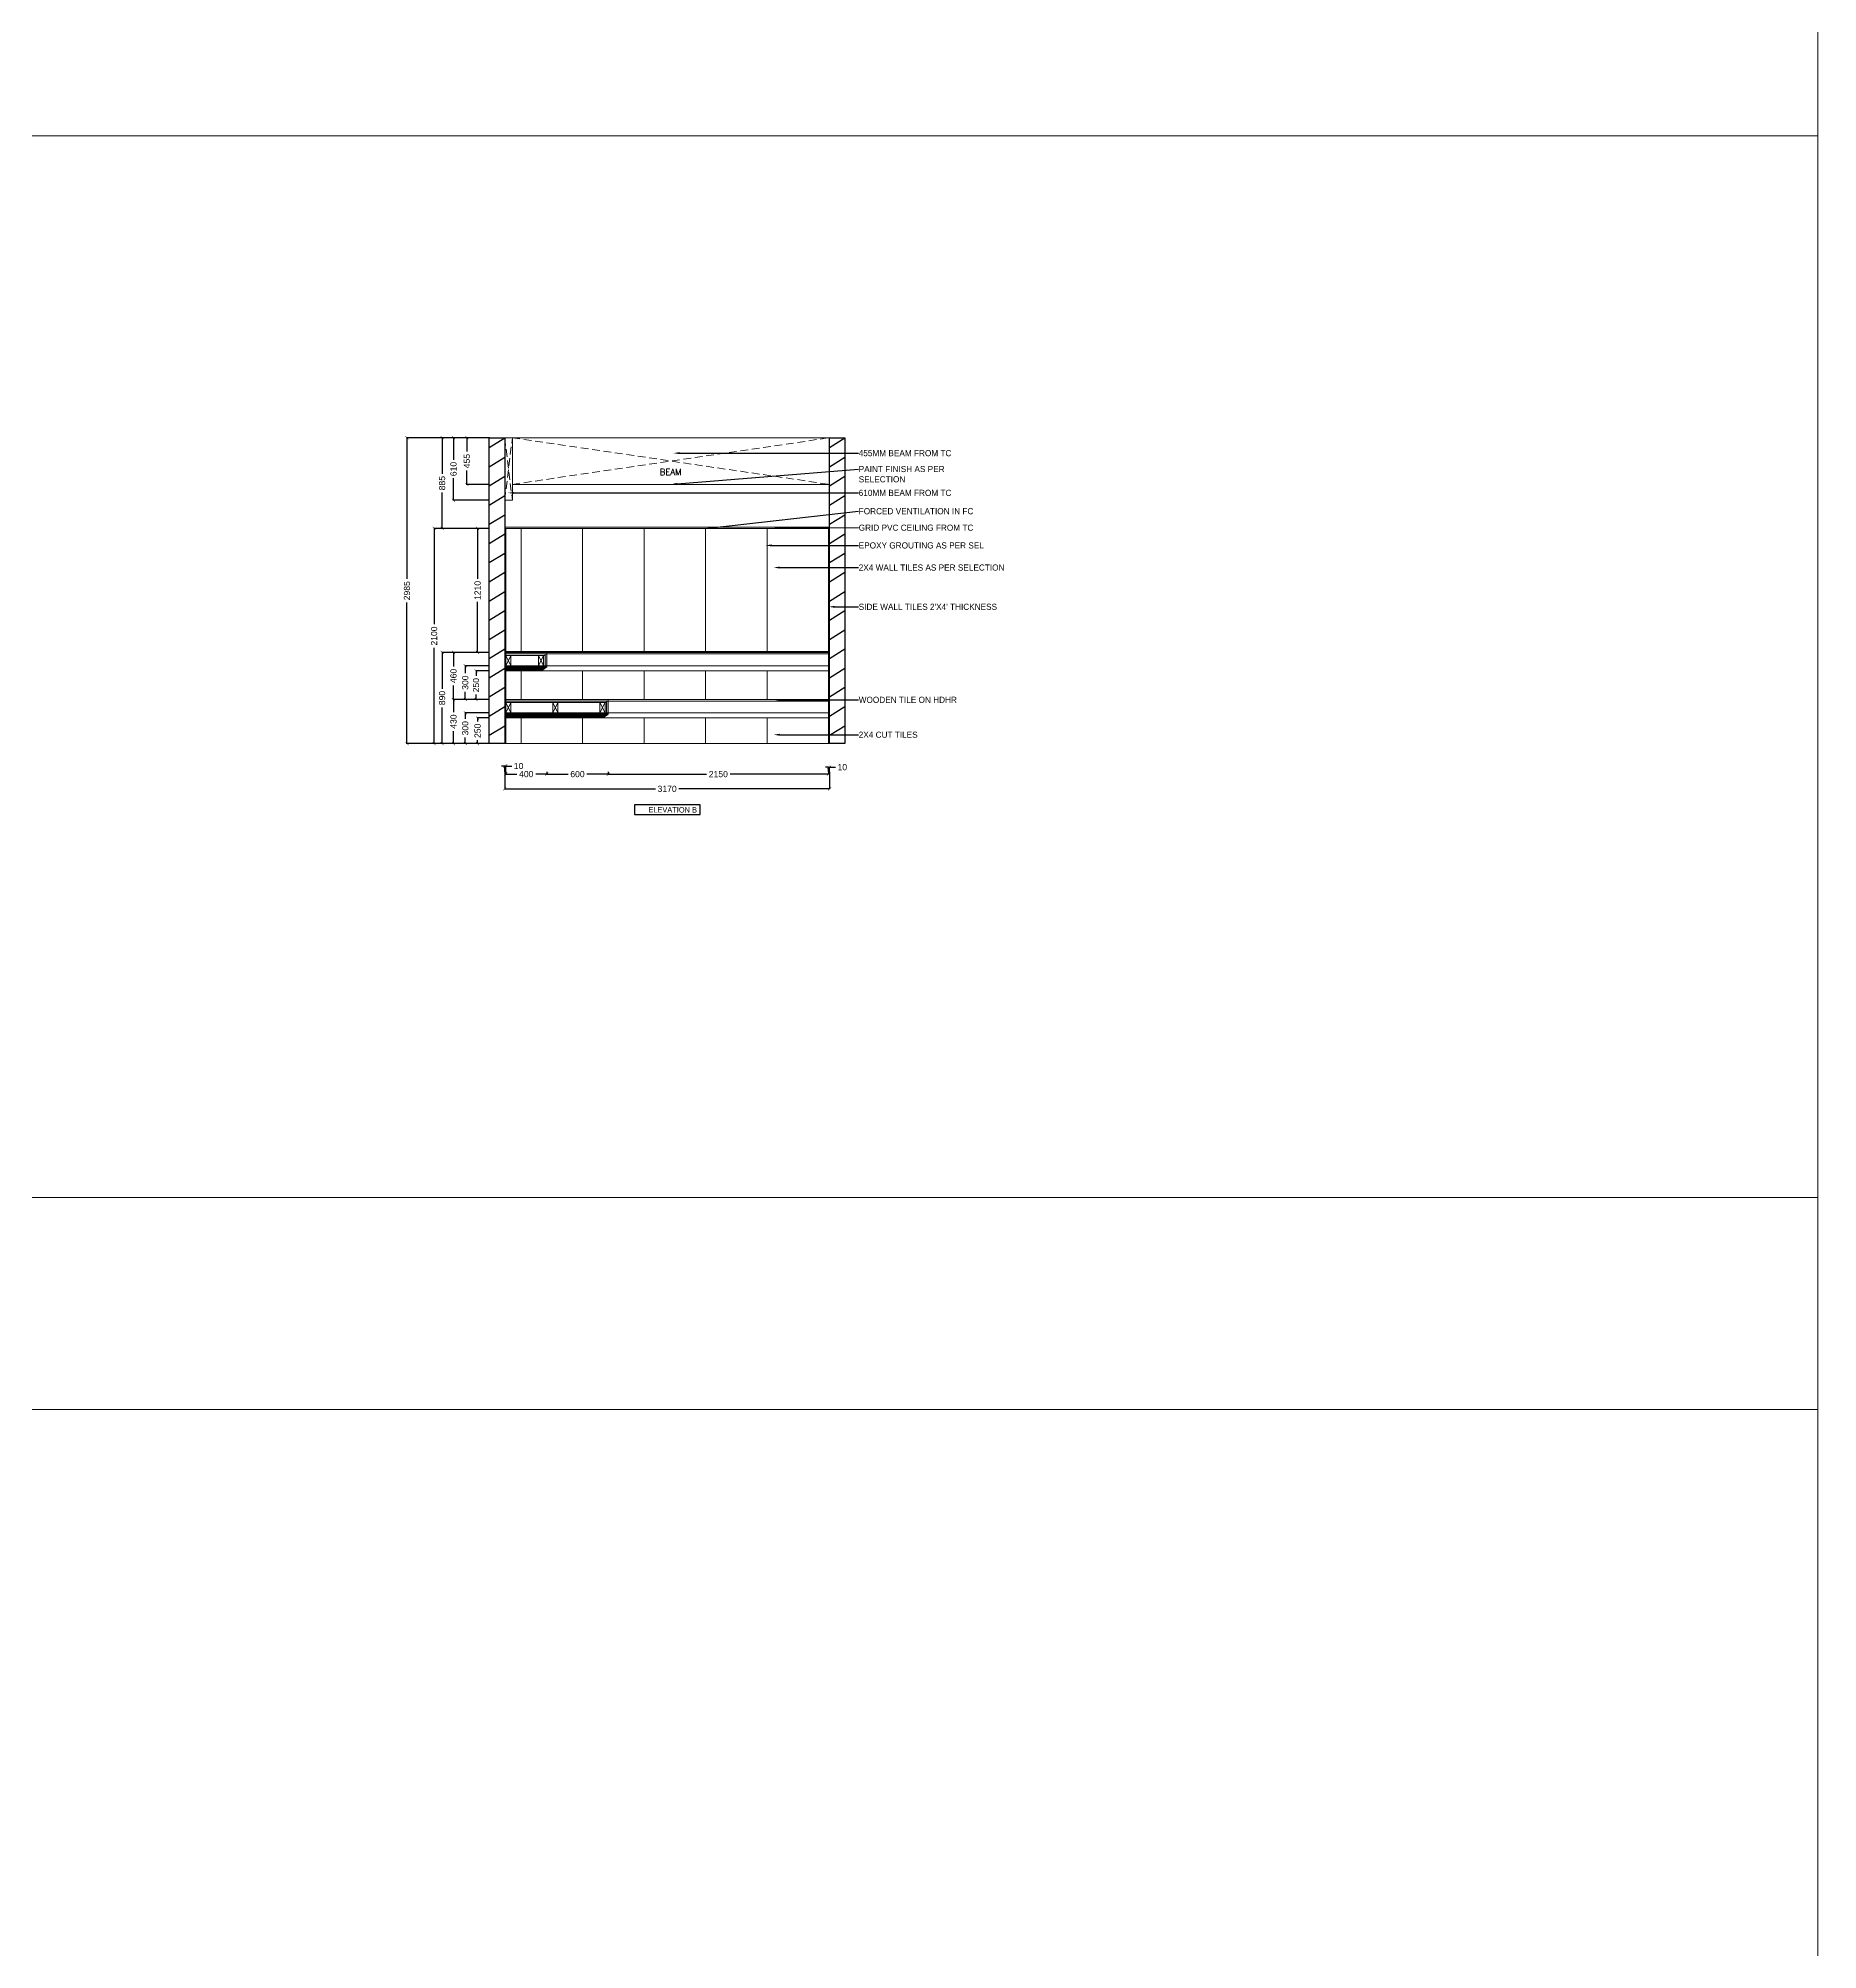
# Model space of a CAD drawing. Header units: millimetres. Extents: x 1464389 to 1998638, y -29162 to 256806.
# Drawn here: x 1645350 to 1662719, y 165603 to 184258 of the extents above; entities that cross this region are included whole.
import ezdxf
from ezdxf import colors
from ezdxf.entities.mleader import LeaderData, LeaderLine
from ezdxf.math import Vec2, Vec3

# ---------------------------------------------------------------- set-up
doc = ezdxf.new("R2010")
doc.units = ezdxf.units.MM
doc.header["$LTSCALE"] = 15
doc.header["$PDMODE"] = 35
doc.linetypes.add('DASHED2', pattern=[0.375, 0.25, -0.125])
doc.layers.get('0').update_dxf_attribs({"lineweight": 5})
for name, color, linetype, lineweight in [('dimension', 1, 'Continuous', 25), ('false ceiling', 124, 'Continuous', 9), ('Hatch', 252, 'Continuous', 15), ('LS_DR_TEXT', 7, 'Continuous', 13), ('WALL TILE', 4, 'Continuous', 5)]:
    doc.layers.add(name, color=color, linetype=linetype, lineweight=lineweight)
for name, color, linetype in [('Layer 1', 7, 'Continuous'), ('NEW WALL', 5, 'Continuous'), ('Text', 250, 'Continuous')]:
    doc.layers.add(name, color=color, linetype=linetype)
doc.layers.add('TEXTS', color=7, linetype='Continuous', true_color=0x636466)
doc.styles.add('ARIAL', font='arial.ttf')
doc.styles.add('ROMANS', font='romans.shx')
doc.dimstyles.new('SC-25', dxfattribs={"dimtxt": 60, "dimasz": 30, "dimexe": 0, "dimexo": 0, "dimgap": 25, "dimtad": 0, "dimdec": 0, "dimzin": 0, "dimdsep": 46, "dimtxsty": 'ARIAL', "dimblk": 'ARCHTICK', "dimcen": 0.09, "dimdle": 3, "dimclrd": 251, "dimclre": 251, "dimclrt": 1, "dimadec": 0, "dimazin": 0, "dimtfac": 1, "dimtdec": 0, "dimtofl": 0, "dimtmove": 0, "dimatfit": 2, "dimfxl": 100, "dimtolj": 1, "dimtzin": 0, "dimarcsym": 0})
pattern_1 = [(45, (485106.22, 493186.597), (-6.73519209, 6.73519209), []), (45, (485110.71, 493186.597), (-6.73519209, 6.73519209), [])]

# ---------------------------------------------------------------- blocks, each defined once
blk = doc.blocks.new('_ArchTick')
at = {"color": 0, "linetype": 'ByBlock', "const_width": 0.15}
blk.add_lwpolyline([(-0.5, -0.5), (0.5, 0.5)], dxfattribs=at)
blk = doc.blocks.new('*D2067')
at = {"layer": 'Defpoints', "color": 0, "ltscale": 0.25, "transparency": 16777216}
for p in [(1649903, 177099), (1649913, 177155), (1649913, 177099)]:
    blk.add_point(p, dxfattribs=at)
at = {"layer": 'dimension', "color": 251, "lineweight": -2, "ltscale": 0.25, "transparency": 16777216}
for p, q in [((1649903, 177155), (1649873, 177155)), ((1649903, 177099), (1649903, 177155)), ((1649913, 177099), (1649913, 177155)), ((1649913, 177155), (1649973, 177155))]:
    blk.add_line(p, q, dxfattribs=at)
at = {"layer": 'dimension', "color": 251, "lineweight": -2, "ltscale": 0.25, "transparency": 16777216, "xscale": 30, "yscale": 30, "zscale": 30}
blk.add_blockref('_ArchTick', (1649903, 177155), dxfattribs=at)
at = {"layer": 'dimension', "color": 251, "lineweight": -2, "ltscale": 0.25, "transparency": 16777216, "xscale": 30, "yscale": 30, "zscale": 30, "rotation": 180}
blk.add_blockref('_ArchTick', (1649913, 177155), dxfattribs=at)
at = {"layer": 'dimension', "color": 1, "ltscale": 0.25, "transparency": 16777216, "insert": (1650038, 177155), "char_height": 60, "attachment_point": 5, "style": 'ARIAL'}
blk.add_mtext('\\A1;10', dxfattribs=at)
blk = doc.blocks.new('*D2068')
at = {"layer": 'Defpoints', "color": 0, "ltscale": 0.25, "transparency": 16777216}
for p in [(1649913, 177099), (1650313, 177099), (1650313, 177076)]:
    blk.add_point(p, dxfattribs=at)
at = {"layer": 'dimension', "color": 251, "lineweight": -2, "ltscale": 0.25, "transparency": 16777216}
for p, q in [((1649910, 177076), (1650020, 177076)), ((1649913, 177099), (1649913, 177076)), ((1650316, 177076), (1650205, 177076)), ((1650313, 177099), (1650313, 177076))]:
    blk.add_line(p, q, dxfattribs=at)
at = {"layer": 'dimension', "color": 251, "lineweight": -2, "ltscale": 0.25, "transparency": 16777216, "xscale": 30, "yscale": 30, "zscale": 30, "rotation": 180}
blk.add_blockref('_ArchTick', (1649913, 177076), dxfattribs=at)
at = {"layer": 'dimension', "color": 251, "lineweight": -2, "ltscale": 0.25, "transparency": 16777216, "xscale": 30, "yscale": 30, "zscale": 30}
blk.add_blockref('_ArchTick', (1650313, 177076), dxfattribs=at)
at = {"layer": 'dimension', "color": 1, "ltscale": 0.25, "transparency": 16777216, "insert": (1650113, 177076), "char_height": 60, "attachment_point": 5, "style": 'ARIAL'}
blk.add_mtext('\\A1;400', dxfattribs=at)
blk = doc.blocks.new('*D2069')
at = {"layer": 'Defpoints', "color": 0, "ltscale": 0.25, "transparency": 16777216}
for p in [(1650313, 177099), (1650913, 177099), (1650913, 177076)]:
    blk.add_point(p, dxfattribs=at)
at = {"layer": 'dimension', "color": 251, "lineweight": -2, "ltscale": 0.25, "transparency": 16777216}
for p, q in [((1650310, 177076), (1650521, 177076)), ((1650313, 177099), (1650313, 177076)), ((1650916, 177076), (1650704, 177076)), ((1650913, 177099), (1650913, 177076))]:
    blk.add_line(p, q, dxfattribs=at)
at = {"layer": 'dimension', "color": 251, "lineweight": -2, "ltscale": 0.25, "transparency": 16777216, "xscale": 30, "yscale": 30, "zscale": 30, "rotation": 180}
blk.add_blockref('_ArchTick', (1650313, 177076), dxfattribs=at)
at = {"layer": 'dimension', "color": 251, "lineweight": -2, "ltscale": 0.25, "transparency": 16777216, "xscale": 30, "yscale": 30, "zscale": 30}
blk.add_blockref('_ArchTick', (1650913, 177076), dxfattribs=at)
at = {"layer": 'dimension', "color": 1, "ltscale": 0.25, "transparency": 16777216, "insert": (1650613, 177076), "char_height": 60, "attachment_point": 5, "style": 'ARIAL'}
blk.add_mtext('\\A1;600', dxfattribs=at)
blk = doc.blocks.new('*D2070')
at = {"layer": 'Defpoints', "color": 0, "ltscale": 0.25, "transparency": 16777216}
for p in [(1650913, 177099), (1653063, 177099), (1653063, 177076)]:
    blk.add_point(p, dxfattribs=at)
at = {"layer": 'dimension', "color": 251, "lineweight": -2, "ltscale": 0.25, "transparency": 16777216}
for p, q in [((1650910, 177076), (1651873, 177076)), ((1650913, 177099), (1650913, 177076)), ((1653066, 177076), (1652103, 177076)), ((1653063, 177099), (1653063, 177076))]:
    blk.add_line(p, q, dxfattribs=at)
at = {"layer": 'dimension', "color": 251, "lineweight": -2, "ltscale": 0.25, "transparency": 16777216, "xscale": 30, "yscale": 30, "zscale": 30, "rotation": 180}
blk.add_blockref('_ArchTick', (1650913, 177076), dxfattribs=at)
at = {"layer": 'dimension', "color": 251, "lineweight": -2, "ltscale": 0.25, "transparency": 16777216, "xscale": 30, "yscale": 30, "zscale": 30}
blk.add_blockref('_ArchTick', (1653063, 177076), dxfattribs=at)
at = {"layer": 'dimension', "color": 1, "ltscale": 0.25, "transparency": 16777216, "insert": (1651988, 177076), "char_height": 60, "attachment_point": 5, "style": 'ARIAL'}
blk.add_mtext('\\A1;2150', dxfattribs=at)
blk = doc.blocks.new('*D2071')
at = {"layer": 'Defpoints', "color": 0, "ltscale": 0.25, "transparency": 16777216}
for p in [(1653063, 177099), (1653073, 177144), (1653073, 177099)]:
    blk.add_point(p, dxfattribs=at)
at = {"layer": 'dimension', "color": 251, "lineweight": -2, "ltscale": 0.25, "transparency": 16777216}
for p, q in [((1653063, 177144), (1653033, 177144)), ((1653063, 177099), (1653063, 177144)), ((1653073, 177099), (1653073, 177144)), ((1653073, 177144), (1653133, 177144))]:
    blk.add_line(p, q, dxfattribs=at)
at = {"layer": 'dimension', "color": 251, "lineweight": -2, "ltscale": 0.25, "transparency": 16777216, "xscale": 30, "yscale": 30, "zscale": 30}
blk.add_blockref('_ArchTick', (1653063, 177144), dxfattribs=at)
at = {"layer": 'dimension', "color": 251, "lineweight": -2, "ltscale": 0.25, "transparency": 16777216, "xscale": 30, "yscale": 30, "zscale": 30, "rotation": 180}
blk.add_blockref('_ArchTick', (1653073, 177144), dxfattribs=at)
at = {"layer": 'dimension', "color": 1, "ltscale": 0.25, "transparency": 16777216, "insert": (1653198, 177144), "char_height": 60, "attachment_point": 5, "style": 'ARIAL'}
blk.add_mtext('\\A1;10', dxfattribs=at)
blk = doc.blocks.new('*D2072')
at = {"layer": 'Defpoints', "color": 0, "ltscale": 0.25, "transparency": 16777216}
for p in [(1649903, 177099), (1653073, 177099), (1653073, 176932)]:
    blk.add_point(p, dxfattribs=at)
at = {"layer": 'dimension', "color": 251, "lineweight": -2, "ltscale": 0.25, "transparency": 16777216}
for p, q in [((1649903, 177099), (1649903, 176932)), ((1653073, 177099), (1653073, 176932)), ((1649900, 176932), (1651373, 176932)), ((1653076, 176932), (1651602, 176932))]:
    blk.add_line(p, q, dxfattribs=at)
at = {"layer": 'dimension', "color": 251, "lineweight": -2, "ltscale": 0.25, "transparency": 16777216, "xscale": 30, "yscale": 30, "zscale": 30, "rotation": 180}
blk.add_blockref('_ArchTick', (1649903, 176932), dxfattribs=at)
at = {"layer": 'dimension', "color": 251, "lineweight": -2, "ltscale": 0.25, "transparency": 16777216, "xscale": 30, "yscale": 30, "zscale": 30}
blk.add_blockref('_ArchTick', (1653073, 176932), dxfattribs=at)
at = {"layer": 'dimension', "color": 1, "ltscale": 0.25, "transparency": 16777216, "insert": (1651488, 176932), "char_height": 60, "attachment_point": 5, "style": 'ARIAL'}
blk.add_mtext('\\A1;3170', dxfattribs=at)
blk = doc.blocks.new('*D2073')
at = {"layer": 'Defpoints', "color": 0, "ltscale": 0.25, "transparency": 16777216}
for p in [(1649753, 180359), (1648949, 177374), (1649753, 177374)]:
    blk.add_point(p, dxfattribs=at)
at = {"layer": 'dimension', "color": 251, "lineweight": -2, "ltscale": 0.25, "transparency": 16777216}
for p, q in [((1648949, 180362), (1648949, 178982)), ((1649753, 180359), (1648949, 180359)), ((1648949, 177371), (1648949, 178751)), ((1649753, 177374), (1648949, 177374))]:
    blk.add_line(p, q, dxfattribs=at)
at = {"layer": 'dimension', "color": 251, "lineweight": -2, "ltscale": 0.25, "transparency": 16777216, "xscale": 30, "yscale": 30, "zscale": 30}
for p, rotation in [((1648949, 180359), 90), ((1648949, 177374), 270)]:
    blk.add_blockref('_ArchTick', p, dxfattribs=dict(at, rotation=rotation))
at = {"layer": 'dimension', "color": 1, "ltscale": 0.25, "transparency": 16777216, "insert": (1648949, 178866), "char_height": 60, "attachment_point": 5, "rotation": 90, "style": 'ARIAL'}
blk.add_mtext('\\A1;2985', dxfattribs=at)
blk = doc.blocks.new('*D2074')
at = {"layer": 'Defpoints', "color": 0, "ltscale": 0.25, "transparency": 16777216}
for p in [(1649753, 180359), (1649403, 179749), (1649753, 179749)]:
    blk.add_point(p, dxfattribs=at)
at = {"layer": 'dimension', "color": 251, "lineweight": -2, "ltscale": 0.25, "transparency": 16777216}
for p, q in [((1649403, 180362), (1649403, 180145)), ((1649753, 180359), (1649403, 180359)), ((1649403, 179746), (1649403, 179963)), ((1649753, 179749), (1649403, 179749))]:
    blk.add_line(p, q, dxfattribs=at)
at = {"layer": 'dimension', "color": 251, "lineweight": -2, "ltscale": 0.25, "transparency": 16777216, "xscale": 30, "yscale": 30, "zscale": 30}
for p, rotation in [((1649403, 180359), 90), ((1649403, 179749), 270)]:
    blk.add_blockref('_ArchTick', p, dxfattribs=dict(at, rotation=rotation))
at = {"layer": 'dimension', "color": 1, "ltscale": 0.25, "transparency": 16777216, "insert": (1649403, 180054), "char_height": 60, "attachment_point": 5, "rotation": 90, "style": 'ARIAL'}
blk.add_mtext('\\A1;610', dxfattribs=at)
blk = doc.blocks.new('*D2075')
at = {"layer": 'Defpoints', "color": 0, "ltscale": 0.25, "transparency": 16777216}
for p in [(1649753, 180359), (1649533, 179904), (1649753, 179904)]:
    blk.add_point(p, dxfattribs=at)
at = {"layer": 'dimension', "color": 251, "lineweight": -2, "ltscale": 0.25, "transparency": 16777216}
for p, q in [((1649533, 180362), (1649533, 180224)), ((1649753, 180359), (1649533, 180359)), ((1649533, 179901), (1649533, 180039)), ((1649753, 179904), (1649533, 179904))]:
    blk.add_line(p, q, dxfattribs=at)
at = {"layer": 'dimension', "color": 251, "lineweight": -2, "ltscale": 0.25, "transparency": 16777216, "xscale": 30, "yscale": 30, "zscale": 30}
for p, rotation in [((1649533, 180359), 90), ((1649533, 179904), 270)]:
    blk.add_blockref('_ArchTick', p, dxfattribs=dict(at, rotation=rotation))
at = {"layer": 'dimension', "color": 1, "ltscale": 0.25, "transparency": 16777216, "insert": (1649533, 180131), "char_height": 60, "attachment_point": 5, "rotation": 90, "style": 'ARIAL'}
blk.add_mtext('\\A1;455', dxfattribs=at)
blk = doc.blocks.new('*D2076')
at = {"layer": 'Defpoints', "color": 0, "ltscale": 0.25, "transparency": 16777216}
for p in [(1649753, 180359), (1649292, 179474), (1649753, 179474)]:
    blk.add_point(p, dxfattribs=at)
at = {"layer": 'dimension', "color": 251, "lineweight": -2, "ltscale": 0.25, "transparency": 16777216}
for p, q in [((1649292, 180362), (1649292, 180008)), ((1649753, 180359), (1649292, 180359)), ((1649292, 179471), (1649292, 179825)), ((1649753, 179474), (1649292, 179474))]:
    blk.add_line(p, q, dxfattribs=at)
at = {"layer": 'dimension', "color": 251, "lineweight": -2, "ltscale": 0.25, "transparency": 16777216, "xscale": 30, "yscale": 30, "zscale": 30}
for p, rotation in [((1649292, 180359), 90), ((1649292, 179474), 270)]:
    blk.add_blockref('_ArchTick', p, dxfattribs=dict(at, rotation=rotation))
at = {"layer": 'dimension', "color": 1, "ltscale": 0.25, "transparency": 16777216, "insert": (1649292, 179916), "char_height": 60, "attachment_point": 5, "rotation": 90, "style": 'ARIAL'}
blk.add_mtext('\\A1;885', dxfattribs=at)
blk = doc.blocks.new('*D2077')
at = {"layer": 'Defpoints', "color": 0, "ltscale": 0.25, "transparency": 16777216}
for p in [(1649753, 179474), (1649214, 177374), (1649753, 177374)]:
    blk.add_point(p, dxfattribs=at)
at = {"layer": 'dimension', "color": 251, "lineweight": -2, "ltscale": 0.25, "transparency": 16777216}
for p, q in [((1649214, 179477), (1649214, 178539)), ((1649753, 179474), (1649214, 179474)), ((1649214, 177371), (1649214, 178309)), ((1649753, 177374), (1649214, 177374))]:
    blk.add_line(p, q, dxfattribs=at)
at = {"layer": 'dimension', "color": 251, "lineweight": -2, "ltscale": 0.25, "transparency": 16777216, "xscale": 30, "yscale": 30, "zscale": 30}
for p, rotation in [((1649214, 179474), 90), ((1649214, 177374), 270)]:
    blk.add_blockref('_ArchTick', p, dxfattribs=dict(at, rotation=rotation))
at = {"layer": 'dimension', "color": 1, "ltscale": 0.25, "transparency": 16777216, "insert": (1649214, 178424), "char_height": 60, "attachment_point": 5, "rotation": 90, "style": 'ARIAL'}
blk.add_mtext('\\A1;2100', dxfattribs=at)
blk = doc.blocks.new('*D2078')
at = {"layer": 'Defpoints', "color": 0, "ltscale": 0.25, "transparency": 16777216}
for p in [(1649753, 179474), (1649638, 178264), (1649753, 178264)]:
    blk.add_point(p, dxfattribs=at)
at = {"layer": 'dimension', "color": 251, "lineweight": -2, "ltscale": 0.25, "transparency": 16777216}
for p, q in [((1649638, 179477), (1649638, 178981)), ((1649753, 179474), (1649638, 179474)), ((1649638, 178261), (1649638, 178757)), ((1649753, 178264), (1649638, 178264))]:
    blk.add_line(p, q, dxfattribs=at)
at = {"layer": 'dimension', "color": 251, "lineweight": -2, "ltscale": 0.25, "transparency": 16777216, "xscale": 30, "yscale": 30, "zscale": 30}
for p, rotation in [((1649638, 179474), 90), ((1649638, 178264), 270)]:
    blk.add_blockref('_ArchTick', p, dxfattribs=dict(at, rotation=rotation))
at = {"layer": 'dimension', "color": 1, "ltscale": 0.25, "transparency": 16777216, "insert": (1649638, 178869), "char_height": 60, "attachment_point": 5, "rotation": 90, "style": 'ARIAL'}
blk.add_mtext('\\A1;1210', dxfattribs=at)
blk = doc.blocks.new('*D2079')
at = {"layer": 'Defpoints', "color": 0, "ltscale": 0.25, "transparency": 16777216}
for p in [(1649638, 177624), (1649753, 177624), (1649753, 177374)]:
    blk.add_point(p, dxfattribs=at)
at = {"layer": 'dimension', "color": 251, "lineweight": -2, "ltscale": 0.25, "transparency": 16777216}
for p, q in [((1649638, 177627), (1649638, 177591)), ((1649753, 177624), (1649638, 177624)), ((1649638, 177371), (1649638, 177407)), ((1649753, 177374), (1649638, 177374))]:
    blk.add_line(p, q, dxfattribs=at)
at = {"layer": 'dimension', "color": 251, "lineweight": -2, "ltscale": 0.25, "transparency": 16777216, "xscale": 30, "yscale": 30, "zscale": 30}
for p, rotation in [((1649638, 177624), 90), ((1649638, 177374), 270)]:
    blk.add_blockref('_ArchTick', p, dxfattribs=dict(at, rotation=rotation))
at = {"layer": 'dimension', "color": 1, "ltscale": 0.25, "transparency": 16777216, "insert": (1649638, 177499), "char_height": 60, "attachment_point": 5, "rotation": 90, "style": 'ARIAL'}
blk.add_mtext('\\A1;250', dxfattribs=at)
blk = doc.blocks.new('*D2080')
at = {"layer": 'Defpoints', "color": 0, "ltscale": 0.25, "transparency": 16777216}
for p in [(1649518, 177674), (1649753, 177674), (1649753, 177374)]:
    blk.add_point(p, dxfattribs=at)
at = {"layer": 'dimension', "color": 251, "lineweight": -2, "ltscale": 0.25, "transparency": 16777216}
for p, q in [((1649518, 177677), (1649518, 177615)), ((1649753, 177674), (1649518, 177674)), ((1649518, 177371), (1649518, 177433)), ((1649753, 177374), (1649518, 177374))]:
    blk.add_line(p, q, dxfattribs=at)
at = {"layer": 'dimension', "color": 251, "lineweight": -2, "ltscale": 0.25, "transparency": 16777216, "xscale": 30, "yscale": 30, "zscale": 30}
for p, rotation in [((1649518, 177674), 90), ((1649518, 177374), 270)]:
    blk.add_blockref('_ArchTick', p, dxfattribs=dict(at, rotation=rotation))
at = {"layer": 'dimension', "color": 1, "ltscale": 0.25, "transparency": 16777216, "insert": (1649518, 177524), "char_height": 60, "attachment_point": 5, "rotation": 90, "style": 'ARIAL'}
blk.add_mtext('\\A1;300', dxfattribs=at)
blk = doc.blocks.new('*D2081')
at = {"layer": 'Defpoints', "color": 0, "ltscale": 0.25, "transparency": 16777216}
for p in [(1649403, 177804), (1649753, 177804), (1649753, 177374)]:
    blk.add_point(p, dxfattribs=at)
at = {"layer": 'dimension', "color": 251, "lineweight": -2, "ltscale": 0.25, "transparency": 16777216}
for p, q in [((1649403, 177807), (1649403, 177681)), ((1649753, 177804), (1649403, 177804)), ((1649403, 177371), (1649403, 177497)), ((1649753, 177374), (1649403, 177374))]:
    blk.add_line(p, q, dxfattribs=at)
at = {"layer": 'dimension', "color": 251, "lineweight": -2, "ltscale": 0.25, "transparency": 16777216, "xscale": 30, "yscale": 30, "zscale": 30}
for p, rotation in [((1649403, 177804), 90), ((1649403, 177374), 270)]:
    blk.add_blockref('_ArchTick', p, dxfattribs=dict(at, rotation=rotation))
at = {"layer": 'dimension', "color": 1, "ltscale": 0.25, "transparency": 16777216, "insert": (1649403, 177589), "char_height": 60, "attachment_point": 5, "rotation": 90, "style": 'ARIAL'}
blk.add_mtext('\\A1;430', dxfattribs=at)
blk = doc.blocks.new('*D2082')
at = {"layer": 'Defpoints', "color": 0, "ltscale": 0.25, "transparency": 16777216}
for p in [(1649292, 178264), (1649753, 178264), (1649753, 177374)]:
    blk.add_point(p, dxfattribs=at)
at = {"layer": 'dimension', "color": 251, "lineweight": -2, "ltscale": 0.25, "transparency": 16777216}
for p, q in [((1649292, 178267), (1649292, 177910)), ((1649753, 178264), (1649292, 178264)), ((1649292, 177371), (1649292, 177728)), ((1649753, 177374), (1649292, 177374))]:
    blk.add_line(p, q, dxfattribs=at)
at = {"layer": 'dimension', "color": 251, "lineweight": -2, "ltscale": 0.25, "transparency": 16777216, "xscale": 30, "yscale": 30, "zscale": 30}
for p, rotation in [((1649292, 178264), 90), ((1649292, 177374), 270)]:
    blk.add_blockref('_ArchTick', p, dxfattribs=dict(at, rotation=rotation))
at = {"layer": 'dimension', "color": 1, "ltscale": 0.25, "transparency": 16777216, "insert": (1649292, 177819), "char_height": 60, "attachment_point": 5, "rotation": 90, "style": 'ARIAL'}
blk.add_mtext('\\A1;890', dxfattribs=at)
blk = doc.blocks.new('*D2083')
at = {"layer": 'Defpoints', "color": 0, "ltscale": 0.25, "transparency": 16777216}
for p in [(1649623, 178084), (1649753, 178084), (1649753, 177804)]:
    blk.add_point(p, dxfattribs=at)
at = {"layer": 'dimension', "color": 251, "lineweight": -2, "ltscale": 0.25, "transparency": 16777216}
for p, q in [((1649623, 178087), (1649623, 178036)), ((1649753, 178084), (1649623, 178084)), ((1649623, 177801), (1649623, 177852)), ((1649753, 177804), (1649623, 177804))]:
    blk.add_line(p, q, dxfattribs=at)
at = {"layer": 'dimension', "color": 251, "lineweight": -2, "ltscale": 0.25, "transparency": 16777216, "xscale": 30, "yscale": 30, "zscale": 30}
for p, rotation in [((1649623, 178084), 90), ((1649623, 177804), 270)]:
    blk.add_blockref('_ArchTick', p, dxfattribs=dict(at, rotation=rotation))
at = {"layer": 'dimension', "color": 1, "ltscale": 0.25, "transparency": 16777216, "insert": (1649623, 177944), "char_height": 60, "attachment_point": 5, "rotation": 90, "style": 'ARIAL'}
blk.add_mtext('\\A1;250', dxfattribs=at)
blk = doc.blocks.new('*D2084')
at = {"layer": 'Defpoints', "color": 0, "ltscale": 0.25, "transparency": 16777216}
for p in [(1649518, 178134), (1649753, 178134), (1649753, 177804)]:
    blk.add_point(p, dxfattribs=at)
at = {"layer": 'dimension', "color": 251, "lineweight": -2, "ltscale": 0.25, "transparency": 16777216}
for p, q in [((1649518, 178137), (1649518, 178060)), ((1649753, 178134), (1649518, 178134)), ((1649518, 177801), (1649518, 177878)), ((1649753, 177804), (1649518, 177804))]:
    blk.add_line(p, q, dxfattribs=at)
at = {"layer": 'dimension', "color": 251, "lineweight": -2, "ltscale": 0.25, "transparency": 16777216, "xscale": 30, "yscale": 30, "zscale": 30}
for p, rotation in [((1649518, 178134), 90), ((1649518, 177804), 270)]:
    blk.add_blockref('_ArchTick', p, dxfattribs=dict(at, rotation=rotation))
at = {"layer": 'dimension', "color": 1, "ltscale": 0.25, "transparency": 16777216, "insert": (1649518, 177969), "char_height": 60, "attachment_point": 5, "rotation": 90, "style": 'ARIAL'}
blk.add_mtext('\\A1;300', dxfattribs=at)
blk = doc.blocks.new('*D2085')
at = {"layer": 'Defpoints', "color": 0, "ltscale": 0.25, "transparency": 16777216}
for p in [(1649403, 178264), (1649753, 178264), (1649753, 177804)]:
    blk.add_point(p, dxfattribs=at)
at = {"layer": 'dimension', "color": 251, "lineweight": -2, "ltscale": 0.25, "transparency": 16777216}
for p, q in [((1649403, 178267), (1649403, 178126)), ((1649753, 178264), (1649403, 178264)), ((1649403, 177801), (1649403, 177942)), ((1649753, 177804), (1649403, 177804))]:
    blk.add_line(p, q, dxfattribs=at)
at = {"layer": 'dimension', "color": 251, "lineweight": -2, "ltscale": 0.25, "transparency": 16777216, "xscale": 30, "yscale": 30, "zscale": 30}
for p, rotation in [((1649403, 178264), 90), ((1649403, 177804), 270)]:
    blk.add_blockref('_ArchTick', p, dxfattribs=dict(at, rotation=rotation))
at = {"layer": 'dimension', "color": 1, "ltscale": 0.25, "transparency": 16777216, "insert": (1649403, 178034), "char_height": 60, "attachment_point": 5, "rotation": 90, "style": 'ARIAL'}
blk.add_mtext('\\A1;460', dxfattribs=at)

msp = doc.modelspace()

# ---------------------------------------------------------------- hatches: boundary and pattern name
at = {"layer": 'Hatch', "ltscale": 0.25}
h = msp.add_hatch(color=256, dxfattribs=at)
h.dxf.hatch_style = 1
h.paths.add_polyline_path([(1650312.6, 178264), (1649912.6, 178264), (1649912.6, 178249), (1650312.6, 178249)])
h.paths.add_polyline_path([(1650312.6, 178234), (1650297.6, 178234), (1650297.6, 178134), (1650312.6, 178134)])
h.paths.add_polyline_path([(1650312.6, 178249), (1650297.6, 178249), (1650297.6, 178234), (1650312.6, 178234)])
h = msp.add_hatch(dxfattribs=at)
h.set_pattern_fill('ANSI32', color=256)
h.set_pattern_definition(pattern_1)
h.paths.add_polyline_path([(1650312.6, 178122), (1650312.6, 178134), (1649912.6, 178134), (1649912.6, 178084), (1650262.6, 178084)])
h = msp.add_hatch(color=256, dxfattribs=at)
h.dxf.hatch_style = 1
h.paths.add_polyline_path([(1650912.6, 177804), (1649912.6, 177804), (1649912.6, 177789), (1650912.6, 177789)])
h.paths.add_polyline_path([(1650912.6, 177789), (1650897.6, 177789), (1650897.6, 177674), (1650912.6, 177674)])
h = msp.add_hatch(dxfattribs=at)
h.set_pattern_fill('ANSI32', color=256)
h.set_pattern_definition(pattern_1)
h.paths.add_polyline_path([(1650912.6, 177674), (1650897.6, 177674), (1650882.6, 177674), (1650832.6, 177674), (1649912.6, 177674), (1649912.6, 177624), (1650862.6, 177624), (1650912.6, 177662)])
at = {"layer": 'Layer 1', "ltscale": 0.25}
h = msp.add_hatch(dxfattribs=at)
h.set_pattern_fill('ANSI31', color=8, scale=50, angle=167)
h.set_pattern_definition([(212, (754117.27, 357780.31), (84.124683, -134.627635), [])])
h.paths.add_polyline_path([(1649902.6, 180359), (1649752.6, 180359), (1649752.6, 177374), (1649902.6, 177374)])
h = msp.add_hatch(dxfattribs=at)
h.set_pattern_fill('ANSI31', color=8, scale=50, angle=167)
h.set_pattern_definition([(212, (757437.6, 357780.31), (84.124683, -134.627635), [])])
h.paths.add_polyline_path([(1653222.9, 180359), (1653072.9, 180359), (1653072.9, 177374), (1653222.9, 177374)])

# ---------------------------------------------------------------- linework, layer by layer
at = {"linetype": 'DASHED2', "ltscale": 20}
for p, q in [((1649902.6, 180359), (1649977.5, 179749)), ((1649902.6, 179749), (1649977.5, 180359)), ((1649977.5, 180359), (1653072.9, 179904)), ((1649977.5, 179904), (1653072.9, 180359))]:
    msp.add_line(p, q, dxfattribs=at)
at = {"ltscale": 0.25}
for p, q in [((1649977.5, 179904), (1653072.9, 179904)), ((1649912.6, 178234), (1649962.6, 178134)), ((1649962.6, 178234), (1649912.6, 178134)), ((1650232.6, 178234), (1650282.6, 178134)), ((1650282.6, 178234), (1650232.6, 178134)), ((1650302.6, 178264), (1653072.9, 178264)), ((1650302.6, 178249), (1653072.9, 178249)), ((1650252.6, 178084), (1653072.9, 178084)), ((1650302.6, 178134), (1653072.9, 178134)), ((1650902.6, 177804), (1653072.9, 177804)), ((1650902.6, 177789), (1653072.9, 177789)), ((1649912.6, 177774), (1649962.6, 177674)), ((1649962.6, 177774), (1649912.6, 177674)), ((1649962.6, 177774), (1650832.6, 177774)), ((1650372.6, 177774), (1650422.6, 177674)), ((1650422.6, 177774), (1650372.6, 177674)), ((1650832.6, 177774), (1650882.6, 177674)), ((1650882.6, 177774), (1650832.6, 177674)), ((1650852.6, 177624), (1653072.9, 177624)), ((1650902.6, 177674), (1653072.9, 177674))]:
    msp.add_line(p, q, dxfattribs=at)
msp.add_lwpolyline([(1520964.5, 232978.4), (1662718.6, 232978.4), (1662718.6, -21144.5), (1520964.5, -21144.5)], close=True)
for points in [[(1662718.6, 183305.3), (1615220.4, 183305.3)], [(1649912.6, 178084), (1649912.6, 178134), (1650312.6, 178134), (1650312.6, 178122), (1650262.6, 178084), (1649912.6, 178084)], [(1649912.6, 177624), (1649912.6, 177674), (1650912.6, 177674)], [(1649912.6, 177624), (1649912.6, 177674), (1650912.6, 177674), (1650912.6, 177662), (1650862.6, 177624), (1649912.6, 177624)], [(1662718.6, 172943.6), (1615220.4, 172943.6)], [(1662718.6, 170874), (1615220.4, 170874)]]:
    msp.add_lwpolyline(points, dxfattribs=at)
for points in [[(1649902.6, 180359), (1653072.9, 180359), (1653072.9, 177374), (1649902.6, 177374)], [(1649902.6, 180359), (1649977.5, 180359), (1649977.5, 179749), (1649902.6, 179749)], [(1649912.6, 178264), (1650312.6, 178264), (1650312.6, 178249), (1649912.6, 178249)], [(1649912.6, 178249), (1650297.6, 178249), (1650297.6, 178234), (1649912.6, 178234)], [(1649912.6, 178234), (1649962.6, 178234), (1649962.6, 178134), (1649912.6, 178134)], [(1650232.6, 178234), (1650282.6, 178234), (1650282.6, 178134), (1650232.6, 178134)], [(1650297.6, 178249), (1650312.6, 178249), (1650312.6, 178134), (1650297.6, 178134)], [(1649912.6, 177804), (1650912.6, 177804), (1650912.6, 177789), (1649912.6, 177789)], [(1649912.6, 177789), (1650897.6, 177789), (1650897.6, 177774), (1649912.6, 177774)], [(1650897.6, 177789), (1650912.6, 177789), (1650912.6, 177674), (1650897.6, 177674)], [(1649912.6, 177774), (1649962.6, 177774), (1649962.6, 177674), (1649912.6, 177674)], [(1650372.6, 177774), (1650422.6, 177774), (1650422.6, 177674), (1650372.6, 177674)], [(1650832.6, 177774), (1650882.6, 177774), (1650882.6, 177674), (1650832.6, 177674)], [(1650882.6, 177774), (1650897.6, 177774), (1650897.6, 177674), (1650882.6, 177674)]]:
    msp.add_lwpolyline(points, close=True, dxfattribs=at)
at = {"layer": 'false ceiling', "ltscale": 0.25}
for p, q in [((1649902.6, 179486), (1653072.9, 179486)), ((1649902.6, 179474), (1653072.9, 179474))]:
    msp.add_line(p, q, dxfattribs=at)
at = {"layer": 'NEW WALL', "ltscale": 0.25}
for points in [[(1649752.6, 180359), (1649902.6, 180359), (1649902.6, 177374), (1649752.6, 177374)], [(1653072.9, 180359), (1653222.9, 180359), (1653222.9, 177374), (1653072.9, 177374)]]:
    msp.add_lwpolyline(points, close=True, dxfattribs=at)
at = {"layer": 'Text', "color": 32, "ltscale": 0.25}
msp.add_lwpolyline([(1651810.8, 176775.9), (1651170.9, 176775.9), (1651170.9, 176683), (1651810.8, 176683)], close=True, dxfattribs=at)
at = {"layer": 'WALL TILE', "ltscale": 0.25}
for points in [[(1649902.6, 178274), (1650062.9, 178274), (1650062.9, 179474), (1649902.6, 179474)], [(1649902.6, 179474), (1649912.6, 179474), (1649912.6, 177374), (1649902.6, 177374)], [(1650062.9, 178274), (1650662.9, 178274), (1650662.9, 179474), (1650062.9, 179474)], [(1650662.9, 178274), (1651262.9, 178274), (1651262.9, 179474), (1650662.9, 179474)], [(1651262.9, 178274), (1651862.9, 178274), (1651862.9, 179474), (1651262.9, 179474)], [(1651862.9, 178274), (1652462.9, 178274), (1652462.9, 179474), (1651862.9, 179474)], [(1652462.9, 178274), (1653062.9, 178274), (1653062.9, 179474), (1652462.9, 179474)], [(1653062.9, 179474), (1653072.9, 179474), (1653072.9, 177374), (1653062.9, 177374)], [(1650062.9, 178084), (1649902.6, 178084), (1649902.6, 177804), (1650062.9, 177804)], [(1650062.9, 178084), (1650662.9, 178084), (1650662.9, 177804), (1650062.9, 177804)], [(1650662.9, 178084), (1651262.9, 178084), (1651262.9, 177804), (1650662.9, 177804)], [(1651262.9, 178084), (1651862.9, 178084), (1651862.9, 177804), (1651262.9, 177804)], [(1651862.9, 178084), (1652462.9, 178084), (1652462.9, 177804), (1651862.9, 177804)], [(1652462.9, 178084), (1653062.9, 178084), (1653062.9, 177804), (1652462.9, 177804)], [(1649912.6, 177374), (1650062.9, 177374), (1650062.9, 177624), (1649912.6, 177624)], [(1650062.9, 177624), (1650662.9, 177624), (1650662.9, 177374), (1650062.9, 177374)], [(1650662.9, 177624), (1651262.9, 177624), (1651262.9, 177374), (1650662.9, 177374)], [(1651262.9, 177624), (1651862.9, 177624), (1651862.9, 177374), (1651262.9, 177374)], [(1651862.9, 177624), (1652462.9, 177624), (1652462.9, 177374), (1651862.9, 177374)], [(1652462.9, 177624), (1653062.9, 177624), (1653062.9, 177374), (1652462.9, 177374)]]:
    msp.add_lwpolyline(points, close=True, dxfattribs=at)

# ---------------------------------------------------------------- texts
at = {"layer": 'LS_DR_TEXT', "ltscale": 0.25, "insert": (1651416.8, 180055.3), "char_height": 60, "attachment_point": 1, "style": 'ROMANS'}
msp.add_mtext_dynamic_manual_height_columns('BEAM', width=469.919, gutter_width=375, heights=[0], dxfattribs=at)
at = {"layer": 'LS_DR_TEXT', "insert": (1651779.3, 176699.7), "char_height": 54.107, "attachment_point": 9, "rotation": 359.76961}
msp.add_mtext_dynamic_manual_height_columns('ELEVATION B', width=966.759, gutter_width=202.9, heights=[0], dxfattribs=at)

# ---------------------------------------------------------------- dimensions: what is measured, and where the dimension line sits
at = {"layer": 'dimension', "ltscale": 0.25}
for base, p1, picture, middle in [((1648948.6, 177374), (1649752.6, 180359), '*D2073', (1648948.6, 178866.5)), ((1649213.7, 177374), (1649752.6, 179474), '*D2077', (1649213.7, 178424))]:
    dim = msp.add_linear_dim(base=base, p1=p1, p2=(1649752.6, 177374), angle=90, dimstyle='SC-25', override={"dimfxl": 15}, dxfattribs=at)
    dim.commit()
    dim.dimension.update_dxf_attribs({"geometry": picture, "text_midpoint": middle, "dimtype": 160})
for base, p1, p2, picture, middle in [((1649292.5, 179474), (1649752.6, 180359), (1649752.6, 179474), '*D2076', (1649292.5, 179916.5)), ((1649402.8, 179749), (1649752.6, 180359), (1649752.6, 179749), '*D2074', (1649402.8, 180054)), ((1649532.9, 179904), (1649752.6, 180359), (1649752.6, 179904), '*D2075', (1649532.9, 180131.5)), ((1649638.4, 178264), (1649752.6, 179474), (1649752.6, 178264), '*D2078', (1649638.4, 178869)), ((1649292.5, 178264), (1649752.6, 177374), (1649752.6, 178264), '*D2082', (1649292.5, 177819)), ((1649402.8, 178264), (1649752.6, 177804), (1649752.6, 178264), '*D2085', (1649402.8, 178034)), ((1649402.8, 177804), (1649752.6, 177374), (1649752.6, 177804), '*D2081', (1649402.8, 177589)), ((1649517.9, 177674), (1649752.6, 177374), (1649752.6, 177674), '*D2080', (1649517.9, 177524)), ((1649638.4, 177624), (1649752.6, 177374), (1649752.6, 177624), '*D2079', (1649638.4, 177499))]:
    dim = msp.add_linear_dim(base=base, p1=p1, p2=p2, angle=90, dimstyle='SC-25', override={"dimfxl": 15}, dxfattribs=at)
    dim.commit()
    dim.dimension.update_dxf_attribs({"geometry": picture, "text_midpoint": middle})
for base, p2, text, picture, middle in [((1649517.9, 178134), (1649752.6, 178134), '300', '*D2084', (1649517.9, 177969)), ((1649623.4, 178084), (1649752.6, 178084), '250', '*D2083', (1649623.4, 177944))]:
    dim = msp.add_linear_dim(base=base, p1=(1649752.6, 177804), p2=p2, angle=90, text=text, dimstyle='SC-25', override={"dimfxl": 15}, dxfattribs=at)
    dim.commit()
    dim.dimension.update_dxf_attribs({"geometry": picture, "text_midpoint": middle})
for base, p1, p2, picture, middle in [((1649912.6, 177154.7), (1649902.6, 177099), (1649912.6, 177099), '*D2067', (1650037.6, 177154.7)), ((1653072.9, 176931.9), (1649902.6, 177099), (1653072.9, 177099), '*D2072', (1651487.7, 176931.9)), ((1650312.6, 177076), (1649912.6, 177099), (1650312.6, 177099), '*D2068', (1650112.6, 177076)), ((1650912.6, 177076), (1650312.6, 177099), (1650912.6, 177099), '*D2069', (1650612.6, 177076)), ((1653062.9, 177076), (1650912.6, 177099), (1653062.9, 177099), '*D2070', (1651987.7, 177076)), ((1653072.9, 177143.6), (1653062.9, 177099), (1653072.9, 177099), '*D2071', (1653197.9, 177143.6))]:
    dim = msp.add_linear_dim(base=base, p1=p1, p2=p2, dimstyle='SC-25', override={"dimfxl": 15}, dxfattribs=at)
    dim.commit()
    dim.dimension.update_dxf_attribs({"geometry": picture, "text_midpoint": middle})

# ---------------------------------------------------------------- leaders
at = {"layer": 'TEXTS', "color": 251, "true_color": 0x636466}
ml = msp.add_multileader_mtext('Standard', dxfattribs=at)
ml.set_content('455MM BEAM FROM TC', color=(99, 100, 102))
ml.set_leader_properties()
ml.build(insert=Vec2(0, 0))
ml.multileader.update_dxf_attribs({"has_dogleg": 0, "text_right_attachment_type": 6, "dogleg_length": 0.36, "arrow_head_size": 60})
ctx = ml.context
ctx.base_point, ctx.char_height, ctx.arrow_head_size, ctx.plane_origin = Vec3(1653356, 180208.8), 60, 60, Vec3(1651554.5, 180203.3)
ctx.right_attachment = 6
notes = []
notes.append((ctx, [(0, (1, 1, 0), (1653355.6, 180208.8), (1, 0), 0.36, [(0, [(1651549.4, 180208.7)], 0, [])])]))
ctx.mtext.insert, ctx.mtext.width, ctx.mtext.flow_direction = Vec3(1653358, 180238.8), 1181.206, 5
ml = msp.add_multileader_mtext('Standard', dxfattribs=at)
ml.set_content('PAINT FINISH AS PER SELECTION', color=(99, 100, 102))
ml.set_leader_properties()
ml.build(insert=Vec2(0, 0))
ml.multileader.update_dxf_attribs({"has_dogleg": 0, "text_right_attachment_type": 6, "dogleg_length": 0.36, "arrow_head_size": 60})
ctx = ml.context
ctx.base_point, ctx.char_height, ctx.arrow_head_size, ctx.plane_origin = Vec3(1653356, 180053.8), 60, 60, Vec3(1651554.5, 180048.3)
ctx.right_attachment = 6
notes.append((ctx, [(0, (1, 1, 0), (1653355.6, 180053.8), (1, 0), 0.36, [(0, [(1651525.2, 179904)], 0, [])])]))
ctx.mtext.insert, ctx.mtext.width, ctx.mtext.flow_direction = Vec3(1653358, 180083.8), 1181.206, 5
ml = msp.add_multileader_mtext('Standard', dxfattribs=at)
ml.set_content('610MM BEAM FROM TC', color=(99, 100, 102))
ml.set_leader_properties()
ml.build(insert=Vec2(0, 0))
ml.multileader.update_dxf_attribs({"has_dogleg": 0, "text_right_attachment_type": 6, "dogleg_length": 0.36, "arrow_head_size": 60})
ctx = ml.context
ctx.base_point, ctx.char_height, ctx.arrow_head_size, ctx.plane_origin = Vec3(1653356, 179821), 60, 60, Vec3(1651554.5, 179815.5)
ctx.right_attachment = 6
notes.append((ctx, [(0, (1, 1, 0), (1653355.6, 179821), (1, 0), 0.36, [(0, [(1649933.4, 179820.9)], 0, [])])]))
ctx.mtext.insert, ctx.mtext.width, ctx.mtext.flow_direction = Vec3(1653358, 179851), 1181.206, 5
ml = msp.add_multileader_mtext('Standard', dxfattribs=at)
ml.set_content('FORCED VENTILATION IN FC', color=(99, 100, 102))
ml.set_leader_properties()
ml.build(insert=Vec2(0, 0))
ml.multileader.update_dxf_attribs({"has_dogleg": 0, "text_right_attachment_type": 6, "dogleg_length": 0.36, "arrow_head_size": 60})
ctx = ml.context
ctx.base_point, ctx.char_height, ctx.arrow_head_size, ctx.plane_origin = Vec3(1653356, 179642.3), 60, 60, Vec3(1651554.5, 179636.8)
ctx.right_attachment = 6
notes.append((ctx, [(0, (1, 1, 0), (1653355.6, 179642.3), (1, 0), 0.36, [(0, [(1651862.9, 179474)], 0, [])])]))
ctx.mtext.insert, ctx.mtext.width, ctx.mtext.flow_direction = Vec3(1653358, 179672.3), 1487.784, 5
ml = msp.add_multileader_mtext('Standard', dxfattribs=at)
ml.set_content('GRID PVC CEILING FROM TC', color=(99, 100, 102))
ml.set_leader_properties()
ml.build(insert=Vec2(0, 0))
ml.multileader.update_dxf_attribs({"has_dogleg": 0, "text_right_attachment_type": 6, "dogleg_length": 0.36, "arrow_head_size": 60})
ctx = ml.context
ctx.base_point, ctx.char_height, ctx.arrow_head_size, ctx.plane_origin = Vec3(1653356, 179481.5), 60, 60, Vec3(1651554.5, 179476.1)
ctx.right_attachment = 6
notes.append((ctx, [(0, (1, 1, 0), (1653355.6, 179481.5), (1, 0), 0.36, [(0, [(1652527.3, 179481.4)], 0, [])])]))
ctx.mtext.insert, ctx.mtext.width, ctx.mtext.flow_direction = Vec3(1653358, 179511.5), 1487.784, 5
ml = msp.add_multileader_mtext('Standard', dxfattribs=at)
ml.set_content('EPOXY GROUTING AS PER SEL', color=(99, 100, 102))
ml.set_leader_properties()
ml.build(insert=Vec2(0, 0))
ml.multileader.update_dxf_attribs({"has_dogleg": 0, "text_right_attachment_type": 6, "dogleg_length": 0.36, "arrow_head_size": 60})
ctx = ml.context
ctx.base_point, ctx.char_height, ctx.arrow_head_size, ctx.plane_origin = Vec3(1653356, 179308.2), 60, 60, Vec3(1651554.5, 179302.7)
ctx.right_attachment = 6
notes.append((ctx, [(0, (1, 1, 0), (1653355.6, 179308.2), (1, 0), 0.36, [(0, [(1652448.3, 179308.1)], 0, [])])]))
ctx.mtext.insert, ctx.mtext.width, ctx.mtext.flow_direction = Vec3(1653358, 179338.2), 1487.784, 5
ml = msp.add_multileader_mtext('Standard', dxfattribs=at)
ml.set_content('2X4 WALL TILES AS PER SELECTION', color=(99, 100, 102))
ml.set_leader_properties()
ml.build(insert=Vec2(0, 0))
ml.multileader.update_dxf_attribs({"has_dogleg": 0, "text_right_attachment_type": 6, "dogleg_length": 0.36, "arrow_head_size": 60})
ctx = ml.context
ctx.base_point, ctx.char_height, ctx.arrow_head_size, ctx.plane_origin = Vec3(1653356, 179092.1), 60, 60, Vec3(1651554.5, 179086.7)
ctx.right_attachment = 6
notes.append((ctx, [(0, (1, 1, 0), (1653355.6, 179092.1), (1, 0), 0.36, [(0, [(1652527.3, 179092)], 0, [])])]))
ctx.mtext.insert, ctx.mtext.width, ctx.mtext.flow_direction = Vec3(1653358, 179122.1), 1487.784, 5
ml = msp.add_multileader_mtext('Standard', dxfattribs=at)
ml.set_content("SIDE WALL TILES 2'X4' THICKNESS", color=(99, 100, 102))
ml.set_leader_properties()
ml.build(insert=Vec2(0, 0))
ml.multileader.update_dxf_attribs({"has_dogleg": 0, "text_right_attachment_type": 6, "dogleg_length": 0.36, "arrow_head_size": 60})
ctx = ml.context
ctx.base_point, ctx.char_height, ctx.arrow_head_size, ctx.plane_origin = Vec3(1653356, 178709.2), 60, 60, Vec3(1651554.5, 178703.8)
ctx.right_attachment = 6
notes.append((ctx, [(0, (1, 1, 0), (1653355.6, 178709.2), (1, 0), 0.36, [(0, [(1653064.7, 178709.1)], 0, [])])]))
ctx.mtext.insert, ctx.mtext.width, ctx.mtext.flow_direction = Vec3(1653358, 178739.2), 1487.784, 5
ml = msp.add_multileader_mtext('Standard', dxfattribs=at)
ml.set_content('WOODEN TILE ON HDHR', color=(99, 100, 102))
ml.set_leader_properties()
ml.build(insert=Vec2(0, 0))
ml.multileader.update_dxf_attribs({"has_dogleg": 0, "text_right_attachment_type": 6, "dogleg_length": 0.36, "arrow_head_size": 60})
ctx = ml.context
ctx.base_point, ctx.char_height, ctx.arrow_head_size, ctx.plane_origin = Vec3(1653356, 177801.4), 60, 60, Vec3(1651554.5, 177795.9)
ctx.right_attachment = 6
notes.append((ctx, [(0, (1, 1, 0), (1653355.6, 177801.4), (1, 0), 0.36, [(0, [(1652527.3, 177801.3)], 0, [])])]))
ctx.mtext.insert, ctx.mtext.width, ctx.mtext.flow_direction = Vec3(1653358, 177831.4), 1487.784, 5
ml = msp.add_multileader_mtext('Standard', dxfattribs=at)
ml.set_content('2X4 CUT TILES', color=(99, 100, 102))
ml.set_leader_properties()
ml.build(insert=Vec2(0, 0))
ml.multileader.update_dxf_attribs({"has_dogleg": 0, "text_right_attachment_type": 6, "dogleg_length": 0.36, "arrow_head_size": 60})
ctx = ml.context
ctx.base_point, ctx.char_height, ctx.arrow_head_size, ctx.plane_origin = Vec3(1653356, 177461), 60, 60, Vec3(1651554.5, 177455.5)
ctx.right_attachment = 6
notes.append((ctx, [(0, (1, 1, 0), (1653355.6, 177461), (1, 0), 0.36, [(0, [(1652527.3, 177460.9)], 0, [])])]))
ctx.mtext.insert, ctx.mtext.width, ctx.mtext.flow_direction = Vec3(1653358, 177491), 1487.784, 5
for ctx, leaders in notes:
    for number, flags, end, landing, length, lines in leaders:
        leader = LeaderData()
        leader.index, (leader.has_last_leader_line, leader.has_dogleg_vector, leader.attachment_direction) = number, flags
        leader.last_leader_point, leader.dogleg_vector, leader.dogleg_length = Vec3(end), Vec3(landing), length
        for number, points, colour, breaks in lines:
            line = LeaderLine()
            line.index, line.vertices, line.color, line.breaks = number, Vec3.list(points), colors.encode_raw_color(colour), breaks
            leader.lines.append(line)
        ctx.leaders.append(leader)

doc.saveas('drawing.dxf')
